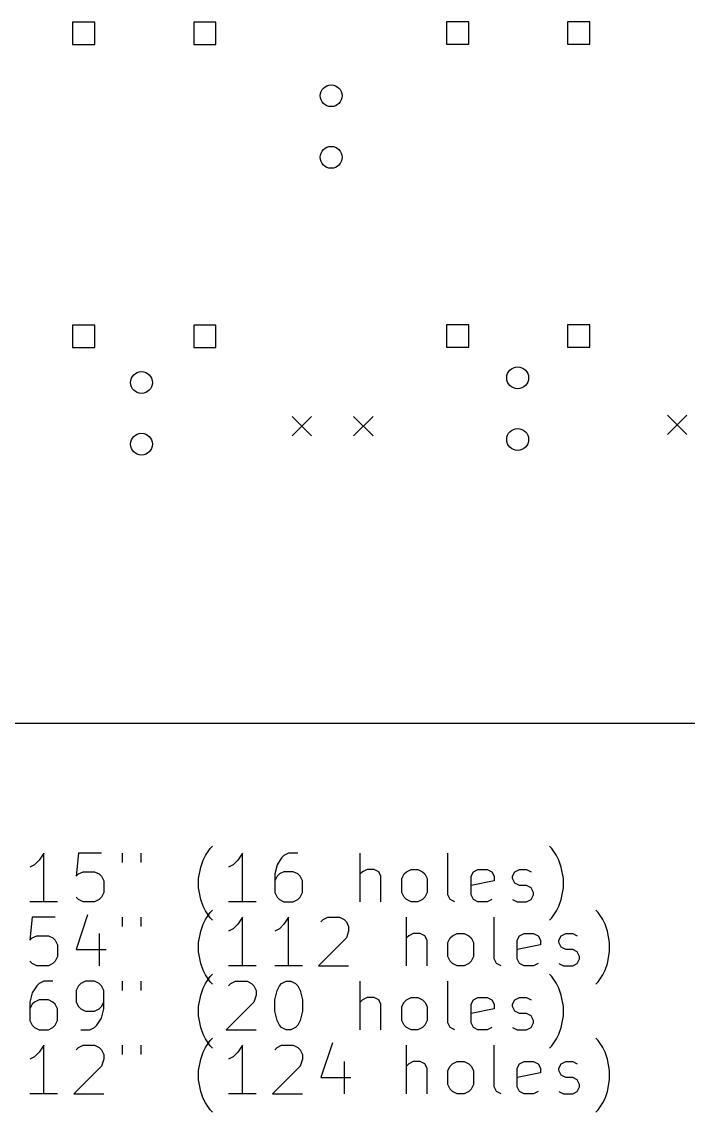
# Model space of a CAD drawing. Extents: x 32 to 259, y -121 to -30.
# Drawn here: x 60.67 to 88.15, y -121.09 to -76.12 of the extents above; entities that cross this region are included whole.
import ezdxf

# ---------------------------------------------------------------- set-up
doc = ezdxf.new("R2010")
doc.units = 0
doc.layers.add('BLACK', color=7, linetype='CONTINUOUS')

msp = doc.modelspace()

# ---------------------------------------------------------------- linework, layer by layer
at = {"layer": 'BLACK', "linetype": 'CONTINUOUS'}
for p, q in [((63.679624, -76.130376), (62.760376, -76.130376)), ((62.760376, -76.130376), (62.760376, -77.049624)), ((63.679624, -77.049624), (63.679624, -76.130376)), ((68.679624, -76.130376), (67.760376, -76.130376)), ((67.760376, -76.130376), (67.760376, -77.049624)), ((68.679624, -77.049624), (68.679624, -76.130376)), ((79.099624, -76.120376), (78.180376, -76.120376)), ((78.180376, -76.120376), (78.180376, -77.039624)), ((79.099624, -77.039624), (79.099624, -76.120376)), ((84.099624, -76.120376), (83.180376, -76.120376)), ((83.180376, -76.120376), (83.180376, -77.039624)), ((84.099624, -77.039624), (84.099624, -76.120376)), ((62.760376, -77.049624), (63.679624, -77.049624)), ((67.760376, -77.049624), (68.679624, -77.049624)), ((78.180376, -77.039624), (79.099624, -77.039624)), ((83.180376, -77.039624), (84.099624, -77.039624)), ((63.679624, -88.630376), (62.760376, -88.630376)), ((62.760376, -88.630376), (62.760376, -89.549624)), ((63.679624, -89.549624), (63.679624, -88.630376)), ((68.679624, -88.630376), (67.760376, -88.630376)), ((67.760376, -88.630376), (67.760376, -89.549624)), ((68.679624, -89.549624), (68.679624, -88.630376)), ((79.099624, -88.620376), (78.180376, -88.620376)), ((78.180376, -88.620376), (78.180376, -89.539624)), ((79.099624, -89.539624), (79.099624, -88.620376)), ((84.099624, -88.620376), (83.180376, -88.620376)), ((83.180376, -88.620376), (83.180376, -89.539624)), ((84.099624, -89.539624), (84.099624, -88.620376)), ((62.760376, -89.549624), (63.679624, -89.549624)), ((67.760376, -89.549624), (68.679624, -89.549624)), ((78.180376, -89.539624), (79.099624, -89.539624)), ((83.180376, -89.539624), (84.099624, -89.539624)), ((71.815, -92.4), (72.615, -93.2)), ((72.615, -92.4), (71.815, -93.2)), ((74.355, -92.4), (75.155, -93.2)), ((75.155, -92.4), (74.355, -93.2)), ((87.3, -92.34), (88.1, -93.14)), ((88.1, -92.34), (87.3, -93.14)), ((32.8305, -105.046), (258.8905, -105.046)), ((68.43589, -110.220361), (68.531129, -110.125123)), ((82.53113, -110.220361), (82.435892, -110.125123)), ((61.578746, -110.410838), (61.38827, -110.696552)), ((61.578746, -112.410838), (61.578746, -110.410838)), ((63.007318, -110.410838), (62.91208, -111.363219)), ((63.959699, -110.410838), (63.007318, -110.410838)), ((64.816842, -110.410838), (64.816842, -110.79179)), ((65.578747, -110.410838), (65.578747, -110.79179)), ((68.150176, -110.696552), (68.245414, -110.506076)), ((68.245414, -110.506076), (68.43589, -110.220361)), ((69.769223, -110.410838), (69.578747, -110.696552)), ((69.769223, -112.410838), (69.769223, -110.410838)), ((71.388271, -110.601314), (71.197795, -110.887028)), ((71.483509, -110.506076), (71.388271, -110.601314)), ((71.673985, -110.410838), (71.483509, -110.506076)), ((72.054938, -110.410838), (71.673985, -110.410838)), ((74.626367, -112.410838), (74.626367, -110.410838)), ((78.245415, -112.125123), (78.245415, -110.410838)), ((82.721606, -110.506076), (82.53113, -110.220361)), ((82.816844, -110.696552), (82.721606, -110.506076)), ((61.197794, -110.887028), (61.007318, -110.982266)), ((61.38827, -110.696552), (61.197794, -110.887028)), ((67.9597, -111.458457), (68.054938, -110.982266)), ((68.054938, -110.982266), (68.150176, -110.696552)), ((69.388271, -110.887028), (69.197795, -110.982266)), ((69.578747, -110.696552), (69.388271, -110.887028)), ((71.197795, -110.887028), (71.102557, -111.26798)), ((74.912081, -111.077504), (74.721605, -111.172742)), ((75.197796, -111.077504), (74.912081, -111.077504)), ((75.388272, -111.172742), (75.197796, -111.077504)), ((76.531129, -111.172742), (76.721605, -111.077504)), ((76.721605, -111.077504), (77.00732, -111.077504)), ((77.00732, -111.077504), (77.197796, -111.172742)), ((79.293034, -111.172742), (79.48351, -111.077504)), ((79.48351, -111.077504), (79.864463, -111.077504)), ((79.864463, -111.077504), (80.054939, -111.172742)), ((81.00732, -111.172742), (81.197796, -111.077504)), ((81.197796, -111.077504), (81.48351, -111.077504)), ((81.48351, -111.077504), (81.673987, -111.172742)), ((82.912082, -110.982266), (82.816844, -110.696552)), ((83.00732, -111.458457), (82.912082, -110.982266)), ((62.91208, -111.363219), (63.007318, -111.26798)), ((63.007318, -111.26798), (63.197794, -111.172742)), ((63.197794, -111.172742), (63.673985, -111.172742)), ((63.673985, -111.172742), (63.864461, -111.26798)), ((63.864461, -111.26798), (63.959699, -111.363219)), ((63.959699, -111.363219), (64.054937, -111.553695)), ((67.9597, -111.839409), (67.9597, -111.458457)), ((71.102557, -111.26798), (71.102557, -112.029885)), ((71.197795, -111.363219), (71.102557, -111.553695)), ((71.293033, -111.26798), (71.197795, -111.363219)), ((71.483509, -111.172742), (71.293033, -111.26798)), ((71.864462, -111.172742), (71.483509, -111.172742)), ((72.054938, -111.26798), (71.864462, -111.172742)), ((72.150176, -111.363219), (72.054938, -111.26798)), ((72.245414, -111.553695), (72.150176, -111.363219)), ((74.721605, -111.172742), (74.626367, -111.26798)), ((75.48351, -111.363219), (75.388272, -111.172742)), ((75.48351, -112.410838), (75.48351, -111.363219)), ((76.340653, -111.458457), (76.435891, -111.26798)), ((76.340653, -112.029885), (76.340653, -111.458457)), ((76.435891, -111.26798), (76.531129, -111.172742)), ((77.197796, -111.172742), (77.293034, -111.26798)), ((77.293034, -111.26798), (77.388272, -111.458457)), ((77.388272, -111.458457), (77.388272, -112.029885)), ((79.197796, -111.363219), (79.293034, -111.172742)), ((79.197796, -112.125123), (79.197796, -111.363219)), ((80.054939, -111.172742), (80.150177, -111.363219)), ((80.150177, -111.363219), (80.150177, -111.553695)), ((80.912082, -111.363219), (81.00732, -111.172742)), ((80.912082, -111.458457), (80.912082, -111.363219)), ((81.00732, -111.648933), (80.912082, -111.458457)), ((83.00732, -111.839409), (83.00732, -111.458457)), ((64.054937, -111.553695), (64.054937, -112.029885)), ((68.054938, -112.3156), (67.9597, -111.839409)), ((72.245414, -112.029885), (72.245414, -111.553695)), ((80.150177, -111.553695), (79.197796, -111.744171)), ((81.197796, -111.744171), (81.00732, -111.648933)), ((81.48351, -111.744171), (81.197796, -111.744171)), ((81.673987, -111.839409), (81.48351, -111.744171)), ((81.769225, -112.029885), (81.673987, -111.839409)), ((82.912082, -112.3156), (83.00732, -111.839409)), ((62.150175, -112.410838), (61.007318, -112.410838)), ((63.007318, -112.3156), (62.91208, -112.220361)), ((63.197794, -112.410838), (63.007318, -112.3156)), ((63.673985, -112.410838), (63.197794, -112.410838)), ((63.864461, -112.3156), (63.673985, -112.410838)), ((63.959699, -112.220361), (63.864461, -112.3156)), ((64.054937, -112.029885), (63.959699, -112.220361)), ((68.150176, -112.601314), (68.054938, -112.3156)), ((70.340652, -112.410838), (69.197795, -112.410838)), ((71.102557, -112.029885), (71.197795, -112.220361)), ((71.197795, -112.220361), (71.293033, -112.3156)), ((71.293033, -112.3156), (71.483509, -112.410838)), ((71.483509, -112.410838), (71.864462, -112.410838)), ((71.864462, -112.410838), (72.054938, -112.3156)), ((72.054938, -112.3156), (72.150176, -112.220361)), ((72.150176, -112.220361), (72.245414, -112.029885)), ((76.435891, -112.220361), (76.340653, -112.029885)), ((76.531129, -112.3156), (76.435891, -112.220361)), ((76.721605, -112.410838), (76.531129, -112.3156)), ((77.00732, -112.410838), (76.721605, -112.410838)), ((77.197796, -112.3156), (77.00732, -112.410838)), ((77.293034, -112.220361), (77.197796, -112.3156)), ((77.388272, -112.029885), (77.293034, -112.220361)), ((78.340653, -112.3156), (78.245415, -112.125123)), ((78.531129, -112.410838), (78.340653, -112.3156)), ((79.293034, -112.3156), (79.197796, -112.125123)), ((79.48351, -112.410838), (79.293034, -112.3156)), ((79.864463, -112.410838), (79.48351, -112.410838)), ((80.054939, -112.3156), (79.864463, -112.410838)), ((80.912082, -112.3156), (81.102558, -112.410838)), ((81.102558, -112.410838), (81.48351, -112.410838)), ((81.48351, -112.410838), (81.673987, -112.3156)), ((81.673987, -112.3156), (81.769225, -112.125123)), ((81.769225, -112.125123), (81.769225, -112.029885)), ((82.816844, -112.601314), (82.912082, -112.3156)), ((68.245414, -112.79179), (68.150176, -112.601314)), ((68.43589, -113.077504), (68.245414, -112.79179)), ((68.245414, -113.146076), (68.43589, -112.860361)), ((68.43589, -112.860361), (68.531129, -112.765123)), ((82.53113, -113.077504), (82.721606, -112.79179)), ((82.721606, -112.79179), (82.816844, -112.601314)), ((84.435892, -112.860361), (84.340654, -112.765123)), ((84.626368, -113.146076), (84.435892, -112.860361)), ((61.102556, -113.050838), (61.007318, -114.003219)), ((62.054937, -113.050838), (61.102556, -113.050838)), ((63.38827, -112.9556), (62.91208, -114.384171)), ((64.816842, -113.050838), (64.816842, -113.43179)), ((65.578747, -113.050838), (65.578747, -113.43179)), ((68.150176, -113.336552), (68.245414, -113.146076)), ((68.531129, -113.172742), (68.43589, -113.077504)), ((69.769223, -113.050838), (69.578747, -113.336552)), ((69.769223, -115.050838), (69.769223, -113.050838)), ((71.673985, -113.050838), (71.483509, -113.336552)), ((71.673985, -115.050838), (71.673985, -113.050838)), ((73.007319, -113.241314), (73.102557, -113.146076)), ((73.102557, -113.146076), (73.293033, -113.050838)), ((73.293033, -113.050838), (73.769224, -113.050838)), ((73.769224, -113.050838), (73.9597, -113.146076)), ((73.9597, -113.146076), (74.054938, -113.241314)), ((74.054938, -113.241314), (74.150176, -113.43179)), ((76.531129, -115.050838), (76.531129, -113.050838)), ((80.150177, -114.765123), (80.150177, -113.050838)), ((82.435892, -113.172742), (82.53113, -113.077504)), ((84.721606, -113.336552), (84.626368, -113.146076)), ((63.864461, -113.717504), (63.864461, -115.050838)), ((67.9597, -114.098457), (68.054938, -113.622266)), ((68.054938, -113.622266), (68.150176, -113.336552)), ((69.388271, -113.527028), (69.197795, -113.622266)), ((69.578747, -113.336552), (69.388271, -113.527028)), ((71.293033, -113.527028), (71.102557, -113.622266)), ((71.483509, -113.336552), (71.293033, -113.527028)), ((74.150176, -113.622266), (74.054938, -113.90798)), ((74.150176, -113.43179), (74.150176, -113.622266)), ((76.816843, -113.717504), (76.626367, -113.812742)), ((77.102558, -113.717504), (76.816843, -113.717504)), ((77.293034, -113.812742), (77.102558, -113.717504)), ((78.435891, -113.812742), (78.626367, -113.717504)), ((78.626367, -113.717504), (78.912082, -113.717504)), ((78.912082, -113.717504), (79.102558, -113.812742)), ((81.197796, -113.812742), (81.388272, -113.717504)), ((81.388272, -113.717504), (81.769225, -113.717504)), ((81.769225, -113.717504), (81.959701, -113.812742)), ((82.912082, -113.812742), (83.102558, -113.717504)), ((83.102558, -113.717504), (83.388272, -113.717504)), ((83.388272, -113.717504), (83.578749, -113.812742)), ((84.816844, -113.622266), (84.721606, -113.336552)), ((84.912082, -114.098457), (84.816844, -113.622266)), ((61.007318, -114.003219), (61.102556, -113.90798)), ((61.102556, -113.90798), (61.293032, -113.812742)), ((61.293032, -113.812742), (61.769223, -113.812742)), ((61.769223, -113.812742), (61.959699, -113.90798)), ((61.959699, -113.90798), (62.054937, -114.003219)), ((62.054937, -114.003219), (62.150175, -114.193695)), ((62.150175, -114.193695), (62.150175, -114.669885)), ((67.9597, -114.479409), (67.9597, -114.098457)), ((74.054938, -113.90798), (72.912081, -115.050838)), ((76.626367, -113.812742), (76.531129, -113.90798)), ((77.388272, -114.003219), (77.293034, -113.812742)), ((77.388272, -115.050838), (77.388272, -114.003219)), ((78.245415, -114.098457), (78.340653, -113.90798)), ((78.245415, -114.669885), (78.245415, -114.098457)), ((78.340653, -113.90798), (78.435891, -113.812742)), ((79.102558, -113.812742), (79.197796, -113.90798)), ((79.197796, -113.90798), (79.293034, -114.098457)), ((79.293034, -114.098457), (79.293034, -114.669885)), ((81.102558, -114.003219), (81.197796, -113.812742)), ((81.102558, -114.765123), (81.102558, -114.003219)), ((82.054939, -114.193695), (81.102558, -114.384171)), ((81.959701, -113.812742), (82.054939, -114.003219)), ((82.054939, -114.003219), (82.054939, -114.193695)), ((82.816844, -114.003219), (82.912082, -113.812742)), ((82.816844, -114.098457), (82.816844, -114.003219)), ((82.912082, -114.288933), (82.816844, -114.098457)), ((84.912082, -114.479409), (84.912082, -114.098457)), ((62.150175, -114.669885), (62.054937, -114.860361)), ((62.91208, -114.384171), (64.150175, -114.384171)), ((68.054938, -114.9556), (67.9597, -114.479409)), ((78.340653, -114.860361), (78.245415, -114.669885)), ((79.293034, -114.669885), (79.197796, -114.860361)), ((83.102558, -114.384171), (82.912082, -114.288933)), ((83.388272, -114.384171), (83.102558, -114.384171)), ((83.578749, -114.479409), (83.388272, -114.384171)), ((83.673987, -114.669885), (83.578749, -114.479409)), ((83.673987, -114.765123), (83.673987, -114.669885)), ((84.816844, -114.9556), (84.912082, -114.479409)), ((61.102556, -114.9556), (61.007318, -114.860361)), ((61.293032, -115.050838), (61.102556, -114.9556)), ((61.769223, -115.050838), (61.293032, -115.050838)), ((61.959699, -114.9556), (61.769223, -115.050838)), ((62.054937, -114.860361), (61.959699, -114.9556)), ((68.150176, -115.241314), (68.054938, -114.9556)), ((70.340652, -115.050838), (69.197795, -115.050838)), ((72.245414, -115.050838), (71.102557, -115.050838)), ((72.912081, -115.050838), (74.150176, -115.050838)), ((78.435891, -114.9556), (78.340653, -114.860361)), ((78.626367, -115.050838), (78.435891, -114.9556)), ((78.912082, -115.050838), (78.626367, -115.050838)), ((79.102558, -114.9556), (78.912082, -115.050838)), ((79.197796, -114.860361), (79.102558, -114.9556)), ((80.245415, -114.9556), (80.150177, -114.765123)), ((80.435891, -115.050838), (80.245415, -114.9556)), ((81.197796, -114.9556), (81.102558, -114.765123)), ((81.388272, -115.050838), (81.197796, -114.9556)), ((81.769225, -115.050838), (81.388272, -115.050838)), ((81.959701, -114.9556), (81.769225, -115.050838)), ((82.816844, -114.9556), (83.00732, -115.050838)), ((83.00732, -115.050838), (83.388272, -115.050838)), ((83.388272, -115.050838), (83.578749, -114.9556)), ((83.578749, -114.9556), (83.673987, -114.765123)), ((84.721606, -115.241314), (84.816844, -114.9556)), ((68.245414, -115.43179), (68.150176, -115.241314)), ((68.43589, -115.717504), (68.245414, -115.43179)), ((68.245414, -115.786076), (68.43589, -115.500361)), ((68.43589, -115.500361), (68.531129, -115.405123)), ((82.53113, -115.500361), (82.435892, -115.405123)), ((82.721606, -115.786076), (82.53113, -115.500361)), ((84.435892, -115.717504), (84.626368, -115.43179)), ((84.626368, -115.43179), (84.721606, -115.241314)), ((61.293032, -115.881314), (61.102556, -116.167028)), ((61.38827, -115.786076), (61.293032, -115.881314)), ((61.578746, -115.690838), (61.38827, -115.786076)), ((61.959699, -115.690838), (61.578746, -115.690838)), ((63.007318, -115.881314), (62.91208, -116.07179)), ((63.102556, -115.786076), (63.007318, -115.881314)), ((63.293032, -115.690838), (63.102556, -115.786076)), ((63.673985, -115.690838), (63.293032, -115.690838)), ((63.864461, -115.786076), (63.673985, -115.690838)), ((63.959699, -115.881314), (63.864461, -115.786076)), ((64.054937, -116.07179), (63.959699, -115.881314)), ((64.816842, -115.690838), (64.816842, -116.07179)), ((65.578747, -115.690838), (65.578747, -116.07179)), ((68.054938, -116.262266), (68.150176, -115.976552)), ((68.150176, -115.976552), (68.245414, -115.786076)), ((68.531129, -115.812742), (68.43589, -115.717504)), ((69.197795, -115.881314), (69.293033, -115.786076)), ((69.293033, -115.786076), (69.483509, -115.690838)), ((69.483509, -115.690838), (69.9597, -115.690838)), ((69.9597, -115.690838), (70.150176, -115.786076)), ((70.150176, -115.786076), (70.245414, -115.881314)), ((70.245414, -115.881314), (70.340652, -116.07179)), ((71.197795, -116.07179), (71.293033, -115.881314)), ((71.293033, -115.881314), (71.388271, -115.786076)), ((71.388271, -115.786076), (71.578747, -115.690838)), ((71.578747, -115.690838), (71.769224, -115.690838)), ((71.769224, -115.690838), (71.9597, -115.786076)), ((71.9597, -115.786076), (72.054938, -115.881314)), ((72.054938, -115.881314), (72.150176, -116.07179)), ((74.626367, -117.690838), (74.626367, -115.690838)), ((78.245415, -117.405123), (78.245415, -115.690838)), ((82.816844, -115.976552), (82.721606, -115.786076)), ((82.912082, -116.262266), (82.816844, -115.976552)), ((84.340654, -115.812742), (84.435892, -115.717504)), ((61.102556, -116.167028), (61.007318, -116.54798)), ((61.38827, -116.452742), (61.197794, -116.54798)), ((61.769223, -116.452742), (61.38827, -116.452742)), ((61.959699, -116.54798), (61.769223, -116.452742)), ((62.91208, -116.07179), (62.91208, -116.54798)), ((64.054937, -116.833695), (64.054937, -116.07179)), ((67.9597, -116.738457), (68.054938, -116.262266)), ((70.340652, -116.262266), (70.245414, -116.54798)), ((70.340652, -116.07179), (70.340652, -116.262266)), ((71.102557, -116.452742), (71.197795, -116.07179)), ((71.102557, -116.928933), (71.102557, -116.452742)), ((72.150176, -116.07179), (72.245414, -116.452742)), ((72.245414, -116.452742), (72.245414, -116.928933)), ((74.721605, -116.452742), (74.626367, -116.54798)), ((74.912081, -116.357504), (74.721605, -116.452742)), ((75.197796, -116.357504), (74.912081, -116.357504)), ((75.388272, -116.452742), (75.197796, -116.357504)), ((75.48351, -116.643219), (75.388272, -116.452742)), ((76.435891, -116.54798), (76.531129, -116.452742)), ((76.531129, -116.452742), (76.721605, -116.357504)), ((76.721605, -116.357504), (77.00732, -116.357504)), ((77.00732, -116.357504), (77.197796, -116.452742)), ((77.197796, -116.452742), (77.293034, -116.54798)), ((79.197796, -116.643219), (79.293034, -116.452742)), ((79.293034, -116.452742), (79.48351, -116.357504)), ((79.48351, -116.357504), (79.864463, -116.357504)), ((79.864463, -116.357504), (80.054939, -116.452742)), ((80.054939, -116.452742), (80.150177, -116.643219)), ((80.912082, -116.643219), (81.00732, -116.452742)), ((81.00732, -116.452742), (81.197796, -116.357504)), ((81.197796, -116.357504), (81.48351, -116.357504)), ((81.48351, -116.357504), (81.673987, -116.452742)), ((83.00732, -116.738457), (82.912082, -116.262266)), ((61.007318, -116.54798), (61.007318, -117.309885)), ((61.102556, -116.643219), (61.007318, -116.833695)), ((61.197794, -116.54798), (61.102556, -116.643219)), ((62.054937, -116.643219), (61.959699, -116.54798)), ((62.150175, -116.833695), (62.054937, -116.643219)), ((62.150175, -117.309885), (62.150175, -116.833695)), ((62.91208, -116.54798), (63.007318, -116.738457)), ((63.007318, -116.738457), (63.102556, -116.833695)), ((63.102556, -116.833695), (63.293032, -116.928933)), ((63.673985, -116.928933), (63.864461, -116.833695)), ((63.864461, -116.833695), (63.959699, -116.738457)), ((63.959699, -116.738457), (64.054937, -116.54798)), ((63.959699, -117.214647), (64.054937, -116.833695)), ((67.9597, -117.119409), (67.9597, -116.738457)), ((70.245414, -116.54798), (69.102557, -117.690838)), ((75.48351, -117.690838), (75.48351, -116.643219)), ((76.340653, -116.738457), (76.435891, -116.54798)), ((76.340653, -117.309885), (76.340653, -116.738457)), ((77.293034, -116.54798), (77.388272, -116.738457)), ((77.388272, -116.738457), (77.388272, -117.309885)), ((79.197796, -117.405123), (79.197796, -116.643219)), ((80.150177, -116.833695), (79.197796, -117.024171)), ((80.150177, -116.643219), (80.150177, -116.833695)), ((80.912082, -116.738457), (80.912082, -116.643219)), ((81.00732, -116.928933), (80.912082, -116.738457)), ((83.00732, -117.119409), (83.00732, -116.738457)), ((61.007318, -117.309885), (61.102556, -117.500361)), ((62.054937, -117.500361), (62.150175, -117.309885)), ((63.293032, -116.928933), (63.673985, -116.928933)), ((63.769223, -117.500361), (63.959699, -117.214647)), ((68.054938, -117.5956), (67.9597, -117.119409)), ((71.197795, -117.309885), (71.102557, -116.928933)), ((71.293033, -117.500361), (71.197795, -117.309885)), ((72.150176, -117.309885), (72.054938, -117.500361)), ((72.245414, -116.928933), (72.150176, -117.309885)), ((76.435891, -117.500361), (76.340653, -117.309885)), ((77.388272, -117.309885), (77.293034, -117.500361)), ((81.197796, -117.024171), (81.00732, -116.928933)), ((81.48351, -117.024171), (81.197796, -117.024171)), ((81.673987, -117.119409), (81.48351, -117.024171)), ((81.769225, -117.309885), (81.673987, -117.119409)), ((81.769225, -117.405123), (81.769225, -117.309885)), ((82.912082, -117.5956), (83.00732, -117.119409)), ((61.102556, -117.500361), (61.197794, -117.5956)), ((61.197794, -117.5956), (61.38827, -117.690838)), ((61.38827, -117.690838), (61.769223, -117.690838)), ((61.769223, -117.690838), (61.959699, -117.5956)), ((61.959699, -117.5956), (62.054937, -117.500361)), ((63.102556, -117.690838), (63.483508, -117.690838)), ((63.483508, -117.690838), (63.673985, -117.5956)), ((63.673985, -117.5956), (63.769223, -117.500361)), ((68.150176, -117.881314), (68.054938, -117.5956)), ((69.102557, -117.690838), (70.340652, -117.690838)), ((71.388271, -117.5956), (71.293033, -117.500361)), ((71.578747, -117.690838), (71.388271, -117.5956)), ((71.769224, -117.690838), (71.578747, -117.690838)), ((71.9597, -117.5956), (71.769224, -117.690838)), ((72.054938, -117.500361), (71.9597, -117.5956)), ((76.531129, -117.5956), (76.435891, -117.500361)), ((76.721605, -117.690838), (76.531129, -117.5956)), ((77.00732, -117.690838), (76.721605, -117.690838)), ((77.197796, -117.5956), (77.00732, -117.690838)), ((77.293034, -117.500361), (77.197796, -117.5956)), ((78.340653, -117.5956), (78.245415, -117.405123)), ((78.531129, -117.690838), (78.340653, -117.5956)), ((79.293034, -117.5956), (79.197796, -117.405123)), ((79.48351, -117.690838), (79.293034, -117.5956)), ((79.864463, -117.690838), (79.48351, -117.690838)), ((80.054939, -117.5956), (79.864463, -117.690838)), ((80.912082, -117.5956), (81.102558, -117.690838)), ((81.102558, -117.690838), (81.48351, -117.690838)), ((81.48351, -117.690838), (81.673987, -117.5956)), ((81.673987, -117.5956), (81.769225, -117.405123)), ((82.816844, -117.881314), (82.912082, -117.5956)), ((68.245414, -118.07179), (68.150176, -117.881314)), ((68.43589, -118.357504), (68.245414, -118.07179)), ((68.245414, -118.426076), (68.43589, -118.140361)), ((68.43589, -118.140361), (68.531129, -118.045123)), ((73.483509, -118.2356), (73.007319, -119.664171)), ((82.53113, -118.357504), (82.721606, -118.07179)), ((82.721606, -118.07179), (82.816844, -117.881314)), ((84.435892, -118.140361), (84.340654, -118.045123)), ((84.626368, -118.426076), (84.435892, -118.140361)), ((61.38827, -118.616552), (61.197794, -118.807028)), ((61.578746, -118.330838), (61.38827, -118.616552)), ((61.578746, -120.330838), (61.578746, -118.330838)), ((62.91208, -118.521314), (63.007318, -118.426076)), ((63.007318, -118.426076), (63.197794, -118.330838)), ((63.197794, -118.330838), (63.673985, -118.330838)), ((63.673985, -118.330838), (63.864461, -118.426076)), ((63.864461, -118.426076), (63.959699, -118.521314)), ((63.959699, -118.521314), (64.054937, -118.71179)), ((64.054937, -118.71179), (64.054937, -118.902266)), ((64.816842, -118.330838), (64.816842, -118.71179)), ((65.578747, -118.330838), (65.578747, -118.71179)), ((68.054938, -118.902266), (68.150176, -118.616552)), ((68.150176, -118.616552), (68.245414, -118.426076)), ((68.531129, -118.452742), (68.43589, -118.357504)), ((69.578747, -118.616552), (69.388271, -118.807028)), ((69.769223, -118.330838), (69.578747, -118.616552)), ((69.769223, -120.330838), (69.769223, -118.330838)), ((71.102557, -118.521314), (71.197795, -118.426076)), ((71.197795, -118.426076), (71.388271, -118.330838)), ((71.388271, -118.330838), (71.864462, -118.330838)), ((71.864462, -118.330838), (72.054938, -118.426076)), ((72.054938, -118.426076), (72.150176, -118.521314)), ((72.150176, -118.521314), (72.245414, -118.71179)), ((72.245414, -118.71179), (72.245414, -118.902266)), ((76.531129, -120.330838), (76.531129, -118.330838)), ((80.150177, -120.045123), (80.150177, -118.330838)), ((82.435892, -118.452742), (82.53113, -118.357504)), ((84.721606, -118.616552), (84.626368, -118.426076)), ((84.816844, -118.902266), (84.721606, -118.616552)), ((61.197794, -118.807028), (61.007318, -118.902266)), ((64.054937, -118.902266), (63.959699, -119.18798)), ((67.9597, -119.378457), (68.054938, -118.902266)), ((69.388271, -118.807028), (69.197795, -118.902266)), ((72.245414, -118.902266), (72.150176, -119.18798)), ((73.9597, -118.997504), (73.9597, -120.330838)), ((76.626367, -119.092742), (76.531129, -119.18798)), ((76.816843, -118.997504), (76.626367, -119.092742)), ((77.102558, -118.997504), (76.816843, -118.997504)), ((77.293034, -119.092742), (77.102558, -118.997504)), ((77.388272, -119.283219), (77.293034, -119.092742)), ((78.340653, -119.18798), (78.435891, -119.092742)), ((78.435891, -119.092742), (78.626367, -118.997504)), ((78.626367, -118.997504), (78.912082, -118.997504)), ((78.912082, -118.997504), (79.102558, -119.092742)), ((79.102558, -119.092742), (79.197796, -119.18798)), ((81.102558, -119.283219), (81.197796, -119.092742)), ((81.197796, -119.092742), (81.388272, -118.997504)), ((81.388272, -118.997504), (81.769225, -118.997504)), ((81.769225, -118.997504), (81.959701, -119.092742)), ((81.959701, -119.092742), (82.054939, -119.283219)), ((82.816844, -119.283219), (82.912082, -119.092742)), ((82.912082, -119.092742), (83.102558, -118.997504)), ((83.102558, -118.997504), (83.388272, -118.997504)), ((83.388272, -118.997504), (83.578749, -119.092742)), ((84.912082, -119.378457), (84.816844, -118.902266)), ((63.959699, -119.18798), (62.816842, -120.330838)), ((67.9597, -119.759409), (67.9597, -119.378457)), ((72.150176, -119.18798), (71.007319, -120.330838)), ((77.388272, -120.330838), (77.388272, -119.283219)), ((78.245415, -119.378457), (78.340653, -119.18798)), ((78.245415, -119.949885), (78.245415, -119.378457)), ((79.197796, -119.18798), (79.293034, -119.378457)), ((79.293034, -119.378457), (79.293034, -119.949885)), ((81.102558, -120.045123), (81.102558, -119.283219)), ((82.054939, -119.473695), (81.102558, -119.664171)), ((82.054939, -119.283219), (82.054939, -119.473695)), ((82.816844, -119.378457), (82.816844, -119.283219)), ((82.912082, -119.568933), (82.816844, -119.378457)), ((83.102558, -119.664171), (82.912082, -119.568933)), ((84.912082, -119.759409), (84.912082, -119.378457)), ((68.054938, -120.2356), (67.9597, -119.759409)), ((73.007319, -119.664171), (74.245414, -119.664171)), ((78.340653, -120.140361), (78.245415, -119.949885)), ((79.293034, -119.949885), (79.197796, -120.140361)), ((80.245415, -120.2356), (80.150177, -120.045123)), ((81.197796, -120.2356), (81.102558, -120.045123)), ((83.388272, -119.664171), (83.102558, -119.664171)), ((83.578749, -119.759409), (83.388272, -119.664171)), ((83.673987, -119.949885), (83.578749, -119.759409)), ((83.578749, -120.2356), (83.673987, -120.045123)), ((83.673987, -120.045123), (83.673987, -119.949885)), ((84.816844, -120.2356), (84.912082, -119.759409)), ((62.150175, -120.330838), (61.007318, -120.330838)), ((62.816842, -120.330838), (64.054937, -120.330838)), ((68.150176, -120.521314), (68.054938, -120.2356)), ((68.245414, -120.71179), (68.150176, -120.521314)), ((70.340652, -120.330838), (69.197795, -120.330838)), ((71.007319, -120.330838), (72.245414, -120.330838)), ((78.435891, -120.2356), (78.340653, -120.140361)), ((78.626367, -120.330838), (78.435891, -120.2356)), ((78.912082, -120.330838), (78.626367, -120.330838)), ((79.102558, -120.2356), (78.912082, -120.330838)), ((79.197796, -120.140361), (79.102558, -120.2356)), ((80.435891, -120.330838), (80.245415, -120.2356)), ((81.388272, -120.330838), (81.197796, -120.2356)), ((81.769225, -120.330838), (81.388272, -120.330838)), ((81.959701, -120.2356), (81.769225, -120.330838)), ((82.816844, -120.2356), (83.00732, -120.330838)), ((83.00732, -120.330838), (83.388272, -120.330838)), ((83.388272, -120.330838), (83.578749, -120.2356)), ((84.626368, -120.71179), (84.721606, -120.521314)), ((84.721606, -120.521314), (84.816844, -120.2356)), ((68.43589, -120.997504), (68.245414, -120.71179)), ((84.435892, -120.997504), (84.626368, -120.71179)), ((68.531129, -121.092742), (68.43589, -120.997504)), ((84.340654, -121.092742), (84.435892, -120.997504))]:
    msp.add_line(p, q, dxfattribs=at)
at = {"layer": 'BLACK'}
for centre in [(73.43, -79.17), (73.43, -81.71), (81.12, -90.805), (65.61, -91), (65.61, -93.54), (81.12, -93.345)]:
    msp.add_circle(centre, 0.45, dxfattribs=at)

doc.saveas('drawing.dxf')
